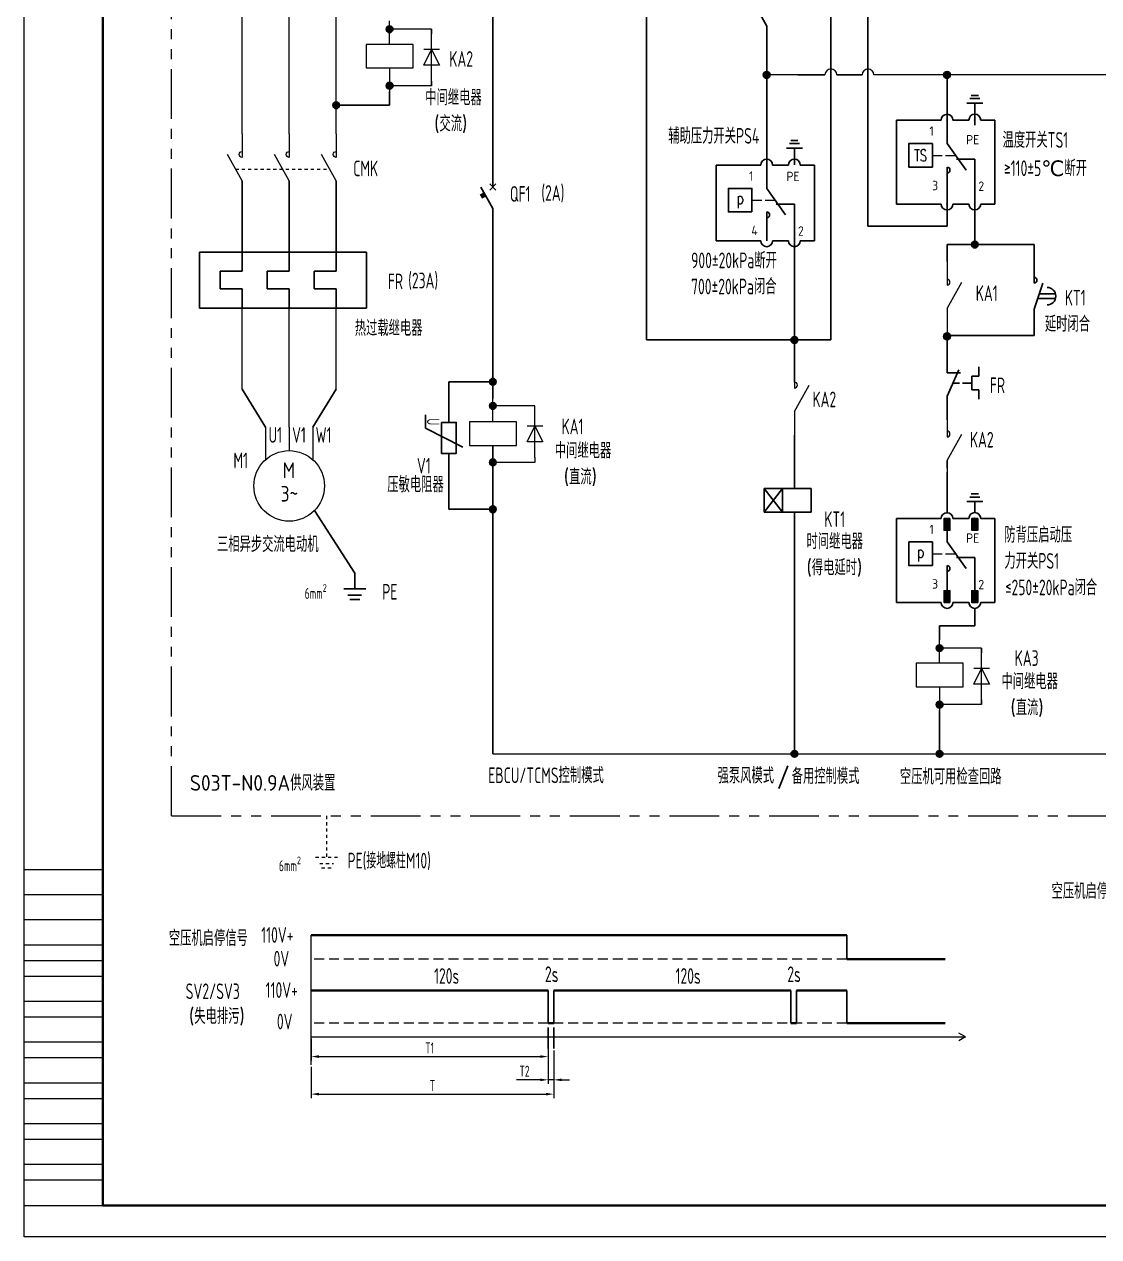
# Model space of a CAD drawing. Header units: millimetres. Extents: x 0 to 840, y 0 to 594.
# Drawn here: x 0 to 342.6, y 0 to 386.6 of the extents above; entities that cross this region are included whole.
import ezdxf
from ezdxf.enums import TextEntityAlignment as Align

# ---------------------------------------------------------------- set-up
doc = ezdxf.new("R2010")
doc.units = ezdxf.units.MM
for name, pattern in [('CENTER2', [12, 7, -1, 1, -1, 1, -1]), ('HIDDEN', [9.525, 6.35, -3.175]), ('PHANTOM2', [31.75, 15.875, -3.175, 3.175, -3.175, 3.175, -3.175]), ('虚线', [2, 1, -1])]:
    doc.linetypes.add(name, pattern=pattern)
for name, color, linetype, lineweight in [('AM_3', 3, '虚线', 13), ('BLK_0.5mm^2', 7, 'Continuous', 18), ('MISC', 2, 'Continuous', 18), ('SYMS', 7, 'Continuous', 18), ('TAGFIXED', 7, 'Continuous', 18), ('TERMS', 4, 'Continuous', 18), ('双点划线', 6, 'CENTER2', 18), ('尺寸线层', 3, 'Continuous', 13), ('标注', 3, 'Continuous', 18), ('粗实线', 7, 'Continuous', 35), ('粗实线层', 7, 'Continuous', 25), ('虚线', 2, 'HIDDEN', 18), ('虚线层', 6, '虚线', 13)]:
    doc.layers.add(name, color=color, linetype=linetype, lineweight=lineweight)
doc.styles.add('PIN', font='simplex.shx', dxfattribs={"width": 0.75, "bigfont": 'gbcbig.shx'})
doc.styles.add('WD_IEC', font='isocp2.shx', dxfattribs={"width": 0.9, "bigfont": 'gbcbig.shx'})
doc.styles.add('标准', font='isoct2.shx')
doc.styles.add('海泰标注样式', font='isocp.shx', dxfattribs={"width": 0.7, "bigfont": 'gbcbig.shx'})
doc.styles.add('海泰汉字样式', font='仿宋_GB2312.ttf', dxfattribs={"width": 0.7})
doc.dimstyles.new('海泰标注样式-图2', dxfattribs={"dimtxt": 3.5, "dimasz": 2.5, "dimexe": 1.25, "dimexo": 0.625, "dimgap": 1, "dimtad": 1, "dimdec": 3, "dimlfac": 8, "dimdsep": 46, "dimtxsty": '海泰标注样式', "dimcen": 2.5, "dimclrd": 256, "dimclre": 256, "dimclrt": 2, "dimadec": 3, "dimazin": 2, "dimtm": 1e-09, "dimtfac": 0.7, "dimtdec": 3, "dimtmove": 0, "dimatfit": 1, "dimfxl": 1.25, "dimlwd": -1, "dimlwe": -1, "dimarcsym": 0})

# ---------------------------------------------------------------- blocks, each defined once
blk = doc.blocks.new('NJHT-A1')
at = {"color": 7, "linetype": 'Continuous', "lineweight": 18}
for p, q in [((0, 0), (0, 594)), ((25, 117), (0, 117)), ((25, 109), (0, 109)), ((25, 101), (0, 101)), ((25, 93), (0, 93)), ((25, 88), (0, 88)), ((25, 83), (0, 83)), ((25, 75), (0, 75)), ((25, 70), (0, 70)), ((25, 62), (0, 62)), ((25, 57), (0, 57)), ((25, 49), (0, 49)), ((25, 44), (0, 44)), ((25, 36), (0, 36)), ((25, 31), (0, 31)), ((25, 23), (0, 23)), ((25, 18), (0, 18)), ((0, 10), (25, 10)), ((840, 0), (0, 0))]:
    blk.add_line(p, q, dxfattribs=at)
at = {"color": 7, "linetype": 'Continuous', "lineweight": 35}
for p, q in [((25, 584), (25, 10)), ((25, 10), (830, 10))]:
    blk.add_line(p, q, dxfattribs=at)
at = {"color": 2, "linetype": 'Continuous', "lineweight": 18, "style": '海泰汉字样式', "width": 0.6}
blk.add_attdef('5', text='', height=5, rotation=180, dxfattribs=at).set_placement((50, 578.5), align=Align.MIDDLE_CENTER)
at = {"color": 2, "linetype": 'Continuous', "lineweight": 18, "style": '海泰汉字样式'}
for tag, height, width, p in [('1', 5, 0.7, (805, 59.25)), ('2', 5, 0.7, (805, 51.75)), ('7', 5, 0.7, (755, 50.5)), ('3', 5, 0.6, (805, 38)), ('12', 3.5, 0.7, (668, 34.5)), ('13', 3.5, 0.6, (682, 34.5)), ('20', 3.5, 0.7, (708, 34.5)), ('21', 3.5, 0.6, (722, 34.5)), ('14', 3.5, 0.7, (668, 27.5)), ('15', 3.5, 0.6, (682, 27.5)), ('22', 3.5, 0.7, (708, 27.5)), ('23', 3.5, 0.6, (722, 27.5)), ('8', 3.5, 0.7, (762, 22.5)), ('9', 3.5, 0.7, (774, 22.5)), ('4', 5, 0.6, (805, 22.5)), ('16', 3.5, 0.7, (668, 20.5)), ('17', 3.5, 0.6, (682, 20.5)), ('24', 3.5, 0.7, (708, 20.5)), ('25', 3.5, 0.6, (722, 20.5)), ('18', 3.5, 0.7, (668, 13.5)), ('19', 3.5, 0.6, (682, 13.5)), ('26', 3.5, 0.7, (708, 13.5)), ('27', 3.5, 0.6, (722, 13.5)), ('11', 3.5, 0.7, (742.5, 13.5)), ('10', 3.5, 0.7, (767.5, 13.5)), ('6', 3.5, 0.7, (811.57, 13.5))]:
    blk.add_attdef(tag, text='', height=height, dxfattribs=dict(at, width=width)).set_placement(p, align=Align.MIDDLE_CENTER)
blk = doc.blocks.new('*D73')
at = {"layer": 'Defpoints', "color": 0, "transparency": 16777216}
for p in [(91.43, 54.79), (168.79, 50.03), (168.79, 45.47)]:
    blk.add_point(p, dxfattribs=at)
at = {"layer": '标注', "transparency": 16777216}
for p, q in [((91.43, 54.17), (91.43, 44.22)), ((168.79, 49.4), (168.79, 44.22)), ((93.93, 45.47), (166.29, 45.47))]:
    blk.add_line(p, q, dxfattribs=at)
for points in [[(93.93, 45.89), (93.93, 45.05), (91.43, 45.47)], [(166.29, 45.89), (166.29, 45.05), (168.79, 45.47)]]:
    blk.add_solid(points, dxfattribs=at)
at = {"layer": '标注', "color": 2, "transparency": 16777216, "insert": (130.11, 48.22), "char_height": 3.5, "attachment_point": 5, "style": '海泰标注样式'}
blk.add_mtext('T', dxfattribs=at)
blk = doc.blocks.new('*D74')
at = {"layer": 'Defpoints', "color": 0, "transparency": 16777216}
for p in [(91.43, 63.69), (167.03, 63.69), (167.03, 57.44)]:
    blk.add_point(p, dxfattribs=at)
at = {"layer": '标注', "transparency": 16777216}
for p, q in [((91.43, 63.06), (91.43, 56.19)), ((167.03, 63.06), (167.03, 56.19)), ((93.93, 57.44), (164.53, 57.44))]:
    blk.add_line(p, q, dxfattribs=at)
for points in [[(93.93, 57.86), (93.93, 57.02), (91.43, 57.44)], [(164.53, 57.86), (164.53, 57.02), (167.03, 57.44)]]:
    blk.add_solid(points, dxfattribs=at)
at = {"layer": '标注', "color": 2, "transparency": 16777216, "insert": (129.23, 60.19), "char_height": 3.5, "attachment_point": 5, "style": '海泰标注样式'}
blk.add_mtext('T1', dxfattribs=at)
blk = doc.blocks.new('*D75')
at = {"layer": 'Defpoints', "color": 0, "transparency": 16777216}
for p in [(167.03, 60.05), (168.79, 60.05), (167.03, 50.03)]:
    blk.add_point(p, dxfattribs=at)
at = {"layer": '标注', "transparency": 16777216}
for p, q in [((167.03, 59.43), (167.03, 48.78)), ((168.79, 59.43), (168.79, 48.78)), ((164.53, 50.03), (156.94, 50.03)), ((168.79, 50.03), (167.03, 50.03)), ((171.29, 50.03), (173.79, 50.03))]:
    blk.add_line(p, q, dxfattribs=at)
for points in [[(164.53, 50.44), (164.53, 49.61), (167.03, 50.03)], [(171.29, 50.44), (171.29, 49.61), (168.79, 50.03)]]:
    blk.add_solid(points, dxfattribs=at)
at = {"layer": '标注', "color": 2, "transparency": 16777216, "insert": (159.48, 52.78), "char_height": 3.5, "attachment_point": 5, "style": '海泰标注样式'}
blk.add_mtext('T2', dxfattribs=at)
blk = doc.blocks.new('VCR1_1')
for p, q in [((0, 2.5), (0, 7.5)), ((0, -2.5), (0, -7.5))]:
    blk.add_line(p, q)
blk.add_lwpolyline([(-5, 2.5), (-5, -2.5), (5, -2.5), (5, 2.5)], close=True)
at = {"style": 'WD_IEC'}
for tag, height, p in [('INST', 2.5, (-5.25, 11.5)), ('LOC', 2.5, (-5.25, 8)), ('TAG1', 2.5, (-5.25, 4.5)), ('MFG', 1.5, (-6, 1)), ('CAT', 1.5, (-6, -1.5)), ('DESC1', 2.5, (-5.25, -6.85)), ('DESC2', 2.5, (-5.25, -10.35)), ('DESC3', 2.5, (-5.25, -13.85))]:
    blk.add_attdef(tag, text='', height=height, dxfattribs=at).set_placement(p, align=Align.RIGHT)
for tag, p, height in [('X2TERM01', (0, 7.5), 0.32), ('X4LINK', (-5, 0), 0.32), ('X1LINK', (5, 0), 0.32), ('ASSYCODE', (1, -4), 1), ('FAMILY', (1, -5.5), 1), ('X8TERM02', (0, -7.5), 0.32), ('CATDESC', (1, -7), 1)]:
    blk.add_attdef(tag, p, '', height=height, dxfattribs=at)
blk.add_attdef('TERM01', text='', height=2, rotation=90, dxfattribs=at).set_placement((-1, 7.5), align=Align.RIGHT)
blk.add_attdef('TERM02', (-1, -7.5), '', height=2, rotation=90, dxfattribs=at)
at = {"lineweight": 9, "style": 'WD_IEC'}
for tag, p in [('NO', (-5.5, -16.5)), ('NC', (-5.5, -20))]:
    blk.add_attdef(tag, text='', height=2.5, dxfattribs=at).set_placement(p, align=Align.TOP_RIGHT)
for tag, p in [('XREFNO', (-4, -16.5)), ('XREFNC', (-4, -20))]:
    blk.add_attdef(tag, text='', height=2.5, dxfattribs=at).set_placement(p, align=Align.TOP_LEFT)
blk = doc.blocks.new('VMO1_3P_1')
for p, q in [((-5, 0), (-5, -6.91)), ((0, 0), (0, -5)), ((5, 0), (5, -6.91))]:
    blk.add_line(p, q)
blk.add_circle((0, -12.5), 7.5)
at = {"style": 'WD_IEC', "width": 0.9}
for tag, p, height in [('X2TERM01', (-5, 0), 0.32), ('X2TERM02', (0, 0), 0.32), ('X2TERM03', (5, 0), 0.32), ('MFG', (10.25, -11), 1.5), ('X4LINK', (-7.5, -12.5), 0.32), ('X1LINK', (7.5, -12.5), 0.32), ('CAT', (10.25, -13.5), 1.5), ('ASSYCODE', (8.5, -16.5), 1), ('FAMILY', (8.5, -18), 1), ('CATDESC', (8.5, -19.5), 1), ('INST', (12.5, -23.75), 2.5), ('DESC2', (12.5, -27.5), 2.5), ('DESC3', (12.5, -31.25), 2.5)]:
    blk.add_attdef(tag, p, '', height=height, dxfattribs=at)
for tag, p in [('TERM01A', (-4.38, 0)), ('TERM02A', (0.62, 0)), ('TERM03A', (5.62, 0)), ('TERM01B', (-4.38, -2.5)), ('TERM02B', (0.62, -2.5)), ('TERM03B', (5.62, -2.5))]:
    blk.add_attdef(tag, text='', height=2, dxfattribs=at).set_placement(p, align=Align.TOP_LEFT)
for tag, p in [('TAG1F', (-8.75, -8.75)), ('LOC', (-8.75, -13.75))]:
    blk.add_attdef(tag, text='', height=2.5, dxfattribs=at).set_placement(p, align=Align.RIGHT)
for tag, p in [('TEXT', (-0.06, -10.83)), ('PHASE', (0.05, -15.83)), ('DESC1', (0, -23.75)), ('RATING1', (0, -27.5)), ('RATING2', (0, -31.25)), ('RATING3', (0, -35))]:
    blk.add_attdef(tag, text='', height=2.5, dxfattribs=at).set_placement(p, align=Align.CENTER)
at = {"lineweight": 15, "style": 'WD_IEC', "width": 0.9}
blk.add_attdef('XREF', (12.5, -34.5), '', height=2, dxfattribs=at)
blk = doc.blocks.new('VDI1_2')
for p, q in [((0, 7.5), (0, -7.5)), ((0, -2.5), (-2.5, 2.5)), ((-2.5, 2.5), (2.5, 2.5)), ((2.5, 2.5), (0, -2.5)), ((-2.5, -2.5), (2.5, -2.5))]:
    blk.add_line(p, q)
at = {"style": 'WD_IEC'}
for tag, height, p in [('INST', 2.5, (-5.5, 10.25)), ('LOC', 2.5, (-5.5, 6.75)), ('TAG1', 2.5, (-5.5, 3.25)), ('MFG', 1.5, (-5.5, -0.25)), ('DESC1', 2.5, (-5.5, -6.35)), ('CAT', 1.5, (-5.5, -2.75)), ('DESC2', 2.5, (-5.5, -9.85)), ('DESC3', 2.5, (-5.5, -13.35))]:
    blk.add_attdef(tag, text='', height=height, dxfattribs=at).set_placement(p, align=Align.RIGHT)
for tag, p, height in [('X2TERM01', (0, 7.5), 0.32), ('ASSYCODE', (1, -4), 1), ('X8TERM02', (0, -7.5), 0.32), ('FAMILY', (1, -5.5), 1), ('CATDESC', (1, -7), 1)]:
    blk.add_attdef(tag, p, '', height=height, dxfattribs=at)
blk.add_attdef('TERM01', text='', height=2, rotation=90, dxfattribs=at).set_placement((-1, 7.5), align=Align.RIGHT)
blk.add_attdef('TERM02', (-1, -7.5), '', height=2, rotation=90, dxfattribs=at)
blk = doc.blocks.new('bfcgb')
blk.add_hatch(color=256).paths.add_polyline_path([(1495.06, 338, 1), (1492.9, 338, 1)])
blk.add_circle((1493.98, 338), 1.08)
blk = doc.blocks.new('VMS21P_1')
for p, q in [((0, 7.5), (0, 2.5)), ((0, -2.5), (3.125, 3.125)), ((0, -2.5), (0, -7.5))]:
    blk.add_line(p, q)
blk.add_arc((0, 3.125), 0.625, 270, 90)
at = {"style": 'WD_IEC'}
for tag, p in [('INST', (-5.25, 7.75)), ('LOC', (-5.25, 4.25)), ('TAG2', (-5.25, 0.75)), ('XREF', (-5.25, -3.75)), ('DESC1', (-5.25, -7.6)), ('DESC2', (-5.25, -11.1)), ('DESC3', (-5.25, -14.6))]:
    blk.add_attdef(tag, text='', height=2.5, dxfattribs=at).set_placement(p, align=Align.RIGHT)
for tag, p, height in [('X2TERM01', (0, 7.5), 0.32), ('X4LINK', (-2, 0), 0.32), ('X1LINK', (-0.5, 0), 0.32), ('CONTACT', (4, -3.5), 1), ('FAMILY', (4, -5), 1), ('X8TERM02', (0, -7.5), 0.32)]:
    blk.add_attdef(tag, p, '', height=height, dxfattribs=at)
blk.add_attdef('TERM01', text='', height=2, rotation=90, dxfattribs=at).set_placement((-1, 7.5), align=Align.RIGHT)
blk.add_attdef('TERM02', (-1, -7.5), '', height=2, rotation=90, dxfattribs=at)
blk = doc.blocks.new('ydtrg')
for p, q in [((387.66, 357.11), (387.66, 349.61)), ((387.66, 342.11), (391.41, 350.55)), ((387.66, 349.61), (391.97, 349.61)), ((387.66, 342.11), (387.66, 334.61))]:
    blk.add_line(p, q)
blk = doc.blocks.new('gwae')
blk.add_hatch(color=256).paths.add_polyline_path([(413.18, 275.01), (413.18, 278.76), (411.3, 278.76), (411.3, 275.01)], flags=0)
for p, q in [((412.24, 286.26), (412.24, 280.64)), ((412.24, 275.01), (412.24, 271.26))]:
    blk.add_line(p, q)
blk.add_lwpolyline([(413.18, 278.76), (411.3, 278.76), (411.3, 275.01), (413.18, 275.01)], close=True)
blk.add_arc((412.24, 278.76), 1.88, 0, 180)
blk.add_point((412.24, 278.76))
blk = doc.blocks.new('gwae11')
for points in [[(1146.13, 306.26), (1146.13, 310.01), (1144.26, 310.01), (1144.26, 306.26)], [(1137.29, 286.98), (1137.29, 283.23), (1135.42, 283.23), (1135.42, 286.98)]]:
    blk.add_hatch(color=256).paths.add_polyline_path(points, flags=0)
at = {"color": 2}
for p, q in [((1146.34, 317.83), (1144.06, 317.83)), ((1147.72, 315.39), (1142.67, 315.39)), ((1146.78, 316.85), (1143.61, 316.85))]:
    blk.add_line(p, q, dxfattribs=at)
for p, q in [((1145.2, 315.39), (1145.2, 311.88)), ((1134.48, 309.98), (1120.21, 309.98)), ((1120.21, 309.98), (1120.21, 283.23)), ((1138.23, 310.01), (1143.32, 310.01)), ((1147.07, 310.01), (1151.55, 310.01)), ((1151.55, 283.23), (1151.55, 310.01)), ((1136.35, 302.51), (1136.35, 308.13)), ((1136.35, 302.51), (1142.41, 294.07)), ((1136.35, 287.51), (1136.35, 295.01)), ((1139.32, 297.52), (1145.2, 297.52)), ((1145.2, 297.52), (1145.2, 287.81)), ((1136.35, 286.98), (1136.35, 290.73)), ((1120.21, 283.23), (1134.48, 283.23)), ((1138.23, 283.23), (1143.32, 283.23)), ((1147.07, 283.23), (1151.55, 283.23))]:
    blk.add_line(p, q)
for points in [[(1146.13, 310.01), (1144.26, 310.01), (1144.26, 306.26), (1146.13, 306.26)], [(1131.67, 295.01), (1131.67, 302.51), (1124.17, 302.51), (1124.17, 295.01)], [(1137.29, 283.23), (1135.42, 283.23), (1135.42, 286.98), (1137.29, 286.98)]]:
    blk.add_lwpolyline(points, close=True)
for centre, radius, start, end in [((1145.2, 310.01), 1.88, 0, 180), ((1136.35, 294.07), 0.938, 270, 90), ((1136.35, 283.23), 1.88, 180, 0)]:
    blk.add_arc(centre, radius, start, end)
for p in [(1145.2, 310.01), (1136.35, 283.23)]:
    blk.add_point(p)
at = {"layer": 'MISC'}
for p, q in [((1131.67, 298.76), (1134.83, 298.76)), ((1135.89, 298.76), (1139.04, 298.76))]:
    blk.add_line(p, q, dxfattribs=at)
blk.add_blockref('gwae', (724.11, 31.22))
at = {"xscale": -1, "rotation": 180}
blk.add_blockref('gwae', (732.95, 561.99), dxfattribs=at)
at = {"insert": (1127.92, 298.76), "char_height": 3.75, "width": 3.817, "attachment_point": 5, "style": 'PIN'}
blk.add_mtext('\\T1;p', dxfattribs=at)
at = {"layer": 'AM_3', "style": 'WD_IEC'}
for tag, p in [('1', (1132.1, 304.99)), ('PE', (1146.6, 302.25)), ('4', (1133.49, 287.63)), ('2', (1148.18, 287.43))]:
    blk.add_attdef(tag, text='', height=3, dxfattribs=at).set_placement(p, align=Align.RIGHT)
blk = doc.blocks.new('fdaw')
for p, q in [((-34.88, 182.32), (-34.88, 180.82)), ((-34.88, 164.32), (-34.88, 165.82))]:
    blk.add_line(p, q)
at = {"layer": 'BLK_0.5mm^2'}
for p, q in [((-34.88, 182.32), (-48.27, 182.32)), ((-34.88, 164.32), (-48.27, 164.32))]:
    blk.add_line(p, q, dxfattribs=at)
for p in [(-1542.25, -155.68), (-1542.25, -173.68)]:
    blk.add_blockref('bfcgb', p)
at = {"layer": 'SYMS', "xscale": 1.5, "yscale": 1.5, "zscale": 1.5}
blk.add_blockref('VCR1_1', (-48.27, 173.75), dxfattribs=at)
at = {"layer": 'SYMS', "rotation": 180}
blk.add_blockref('VDI1_2', (-34.88, 173.32), dxfattribs=at)
blk = doc.blocks.new('fad')
at = {"color": 2}
for p, q in [((248.19, -363.19), (245.91, -363.19)), ((249.58, -365.63), (244.53, -365.63)), ((248.64, -364.17), (245.46, -364.17))]:
    blk.add_line(p, q, dxfattribs=at)
for p, q in [((247.05, -365.63), (247.05, -371.01)), ((222.07, -371.04), (222.07, -395.2)), ((222.07, -371.04), (236.33, -371.04)), ((240.08, -371.04), (245.18, -371.04)), ((248.93, -371.04), (253.4, -371.04)), ((253.4, -395.2), (253.4, -371.04)), ((238.21, -378.51), (238.21, -372.89)), ((238.21, -378.51), (244.26, -386.95)), ((238.21, -393.51), (238.21, -386.01)), ((241.18, -383.5), (247.05, -383.5)), ((247.05, -383.5), (247.05, -393.21)), ((238.21, -395.2), (238.21, -390.29)), ((222.07, -395.2), (236.33, -395.2)), ((240.08, -395.2), (245.18, -395.2)), ((248.93, -395.2), (253.4, -395.2))]:
    blk.add_line(p, q)
blk.add_lwpolyline([(233.52, -386.01), (233.52, -378.51), (226.02, -378.51), (226.02, -386.01)], close=True)
for centre, radius, start, end in [((238.21, -371.04), 1.88, 0, 180), ((247.05, -371.04), 1.88, 0, 180), ((238.21, -386.95), 0.938, 270, 90), ((238.21, -395.2), 1.88, 180, 0), ((247.05, -395.2), 1.88, 180, 0)]:
    blk.add_arc(centre, radius, start, end)
at = {"layer": 'MISC'}
for p, q in [((233.52, -382.26), (236.68, -382.26)), ((237.74, -382.26), (240.9, -382.26))]:
    blk.add_line(p, q, dxfattribs=at)
at = {"insert": (229.77, -382.26), "char_height": 3.75, "width": 3.817, "attachment_point": 5, "style": 'PIN'}
blk.add_mtext('\\T1;p', dxfattribs=at)
at = {"layer": 'AM_3', "style": 'WD_IEC'}
for tag, p in [('1', (233.95, -376.03)), ('PE', (248.68, -376.17)), ('4', (235.35, -393.39)), ('2', (250.04, -393.59))]:
    blk.add_attdef(tag, text='', height=3, dxfattribs=at).set_placement(p, align=Align.RIGHT)
blk = doc.blocks.new('fshzdf')
for p, q in [((295.71, -397.52), (295.71, -403.14)), ((304.56, -399.61), (304.56, -406.57)), ((293.84, -405.02), (279.57, -405.02)), ((279.57, -405.02), (279.57, -431.77)), ((295.71, -412.49), (295.71, -403.14)), ((297.59, -404.99), (302.68, -404.99)), ((306.43, -404.99), (310.9, -404.99)), ((310.9, -431.77), (310.9, -404.99)), ((295.71, -412.49), (301.77, -420.93)), ((298.68, -417.47), (304.56, -417.47)), ((304.56, -417.47), (304.56, -427.18)), ((295.71, -427.49), (295.71, -419.99)), ((295.71, -428.02), (295.71, -424.27)), ((304.56, -428.02), (304.56, -424.27)), ((279.57, -431.77), (293.84, -431.77)), ((297.59, -431.77), (302.68, -431.77)), ((306.43, -431.77), (310.9, -431.77))]:
    blk.add_line(p, q)
at = {"color": 2}
for p, q in [((306.14, -398.15), (302.97, -398.15)), ((305.7, -397.17), (303.42, -397.17)), ((307.08, -399.61), (302.03, -399.61))]:
    blk.add_line(p, q, dxfattribs=at)
blk.add_lwpolyline([(291.02, -419.99), (291.02, -412.49), (283.52, -412.49), (283.52, -419.99)], close=True)
for centre, radius, start, end in [((295.71, -405.02), 1.88, 0, 180), ((304.56, -404.99), 1.88, 0, 180), ((295.71, -420.93), 0.938, 270, 90), ((295.71, -431.77), 1.88, 180, 0), ((304.56, -431.77), 1.88, 180, 0)]:
    blk.add_arc(centre, radius, start, end)
for p in [(295.71, -405.02), (304.56, -404.99), (295.71, -431.77), (304.56, -431.77)]:
    blk.add_point(p)
at = {"layer": 'MISC'}
for p, q in [((291.02, -416.24), (294.18, -416.24)), ((295.25, -416.24), (298.4, -416.24))]:
    blk.add_line(p, q, dxfattribs=at)
at = {"insert": (287.27, -416.24), "char_height": 3.75, "width": 3.817, "attachment_point": 5, "style": 'PIN'}
blk.add_mtext('{\\W0.7;\\C3;TS}', dxfattribs=at)
at = {"layer": 'AM_3', "style": 'WD_IEC'}
for tag, p in [('1', (291.46, -410.01)), ('PE', (305.96, -412.75)), ('4', (292.85, -427.37)), ('2', (307.54, -427.57))]:
    blk.add_attdef(tag, text='', height=3, dxfattribs=at).set_placement(p, align=Align.RIGHT)
blk = doc.blocks.new('esrt')
at = {"layer": '粗实线层'}
for p, q in [((1068.12, -441.94), (1068.12, -446.21)), ((1068.12, -446.21), (1079.99, -452.31))]:
    blk.add_line(p, q, dxfattribs=at)
blk.add_lwpolyline([(1073.2, -444.37), (1077.92, -444.37), (1077.92, -454.28), (1073.2, -454.28)], close=True, dxfattribs=at)
at = {"layer": '尺寸线层', "insert": (1072.56, -443.1), "char_height": 4, "width": 17.8761, "attachment_point": 1, "rotation": 270, "style": '标准'}
blk.add_mtext('{\\Fisocp2,gbcbig|c134;\\W0.7;U}', dxfattribs=at)

msp = doc.modelspace()

# ---------------------------------------------------------------- hatches: boundary and pattern name
msp.add_hatch(color=256).paths.add_polyline_path([(146.52683, 333.00538), (145.19906, 332.26939), (145.93506, 330.94162), (147.26283, 331.67761)], flags=0)

# ---------------------------------------------------------------- linework, layer by layer
for p, q in [((257.18245, 285.9065), (257.18245, 524.49576)), ((268.98799, 322.16098), (268.98799, 420.78402)), ((149.39529, 416.81479), (149.39529, 334.7202)), ((198.42475, 416.55256), (198.42475, 285.9065)), ((236.68653, 385.99263), (232.89125, 392.82413)), ((129.85729, 384.97016), (129.85729, 383.47016)), ((236.68653, 385.99263), (236.68653, 356.70216)), ((129.85729, 366.97016), (129.85729, 368.47016)), ((294.1915, 363.49149), (294.1915, 370.40801)), ((236.68653, 356.70216), (236.68633, 339.84089)), ((69.4516, 336.63064), (69.4516, 313.8726)), ((84.4516, 336.63064), (84.4516, 313.8726)), ((99.4516, 336.63064), (99.4516, 313.8726)), ((149.39529, 327.84515), (145.60001, 334.67664)), ((150.37147, 333.7202), (148.4191, 335.7202)), ((148.4191, 333.7202), (150.37147, 335.7202)), ((294.19131, 332.9887), (294.19131, 322.16098)), ((303.03555, 321.7387), (303.03555, 332.9887)), ((149.39529, 327.84515), (149.39529, 267.29622)), ((294.19131, 322.16098), (268.98799, 322.16098)), ((303.03555, 321.7387), (303.03555, 315.98027)), ((245.53057, 285.3042), (245.53057, 320.33849)), ((55.84235, 313.8726), (109.11943, 313.8726)), ((55.84235, 313.8726), (55.84235, 296.06405)), ((69.4516, 307.86191), (69.4516, 313.8726)), ((84.4516, 307.86191), (84.4516, 313.8726)), ((99.4516, 307.86191), (99.4516, 313.8726)), ((109.11943, 296.06405), (109.11943, 313.8726)), ((294.1915, 310.8974), (294.19813, 316.31805)), ((294.19813, 316.31805), (303.02892, 316.31807)), ((303.02892, 316.31807), (321.90974, 316.31807)), ((321.90974, 310.84186), (321.90974, 316.31807)), ((69.4516, 307.86191), (62.4724, 307.86191)), ((62.4724, 307.86191), (62.4724, 302.17461)), ((84.4516, 307.86191), (77.4724, 307.86191)), ((77.4724, 307.86191), (77.4724, 302.17461)), ((99.4516, 307.86191), (92.4724, 307.86191)), ((92.4724, 307.86191), (92.4724, 302.17461)), ((62.4724, 302.17461), (69.4516, 302.17461)), ((69.4516, 302.17461), (69.4516, 296.06405)), ((77.4724, 302.17461), (84.4516, 302.17461)), ((84.4516, 302.17461), (84.4516, 296.06405)), ((92.4724, 302.17461), (99.4516, 302.17461)), ((99.4516, 302.17461), (99.4516, 296.06405)), ((55.84235, 296.06405), (109.11943, 296.06405)), ((312.23162, 287.33868), (294.1915, 287.33868)), ((294.1915, 287.05628), (294.1915, 278.16031)), ((321.90974, 287.33868), (312.23162, 287.33868)), ((321.90974, 288.64825), (321.90974, 287.33868)), ((245.53057, 285.9065), (257.18245, 285.9065)), ((245.53057, 272.46678), (245.53057, 285.3042)), ((304.32581, 274.35712), (304.32581, 277.3305)), ((296.0665, 272.16774), (298.19339, 272.16774)), ((299.15279, 272.16774), (302.13596, 272.16774)), ((302.13596, 272.16774), (302.13596, 274.35712)), ((302.13596, 274.35712), (304.32581, 274.35712)), ((302.13596, 272.16774), (302.13596, 269.97836)), ((69.4516, 270.27658), (76.9516, 258.12527)), ((99.4516, 270.27658), (91.9516, 258.12527)), ((302.13596, 269.97836), (304.32581, 269.97836)), ((304.32581, 269.97836), (304.32581, 267.00498)), ((149.39529, 252.29622), (149.39529, 153.96874)), ((294.1915, 245.06414), (294.1915, 247.48242)), ((294.1915, 241.85146), (294.1915, 230.84574)), ((235.85747, 238.50634), (250.85747, 238.50634)), ((235.85747, 231.00634), (235.85747, 238.50634)), ((241.74001, 238.50634), (235.85747, 231.00634)), ((235.85747, 238.50634), (241.74001, 231.00634)), ((241.74001, 238.50634), (241.74001, 231.00634)), ((250.85747, 238.50634), (250.85747, 231.00634)), ((105.35146, 211.56934), (92.48119, 231.49566)), ((250.85747, 231.00634), (235.85747, 231.00634)), ((245.53057, 231.00634), (245.53057, 153.96874)), ((105.35146, 211.56934), (105.35146, 206.53379)), ((303.03555, 194.71794), (303.03612, 200.34294)), ((303.03555, 194.71794), (291.81548, 194.71794)), ((291.81548, 194.71794), (291.81548, 190.32635)), ((291.81548, 167.82635), (291.81548, 153.16393)), ((262.26252, 96.17327), (262.26252, 88.48529)), ((167.02666, 68.0551), (167.02666, 78.53136)), ((168.793, 68.0551), (168.793, 78.53136)), ((244.393, 68.0551), (244.393, 78.53136)), ((246.15934, 68.0551), (246.15934, 78.53136)), ((262.26252, 78.53136), (262.26252, 68.0551)), ((167.02666, 60.05201), (167.02666, 66.73015)), ((168.793, 60.05201), (168.793, 66.73015))]:
    msp.add_line(p, q)
at = {"color": 1}
for p, q in [((101.84629, 206.53379), (108.85663, 206.53379)), ((103.1466, 204.50049), (107.55633, 204.50049)), ((103.76848, 203.14495), (106.93444, 203.14495))]:
    msp.add_line(p, q, dxfattribs=at)
msp.add_arc((321.90974, 304.98453), 0.9375, 270, 90)
at = {"layer": 'BLK_0.5mm^2'}
for p, q in [((69.4516, 351.63064), (69.4516, 416.81479)), ((84.4516, 351.63064), (84.4516, 416.81479)), ((99.4516, 351.63064), (99.4516, 416.48737)), ((129.85729, 384.97016), (116.47418, 384.97016)), ((255.27745, 370.40801), (236.68653, 370.40801)), ((246.64281, 370.40801), (255.27745, 370.40801)), ((267.08299, 370.40801), (259.08745, 370.40801)), ((259.08745, 370.40801), (267.08299, 370.40801)), ((380.3406, 370.40801), (270.89299, 370.40801)), ((129.85729, 366.97016), (116.47418, 366.97016)), ((69.4516, 270.27658), (69.4516, 302.17461)), ((84.4516, 288.93201), (84.4516, 302.17461)), ((99.4516, 270.27658), (99.4516, 302.17461)), ((84.4516, 258.12527), (84.4516, 288.93201)), ((162.7784, 264.88648), (149.39529, 264.88648)), ((162.7784, 263.38648), (162.7784, 264.88648)), ((162.7784, 248.38648), (162.7784, 246.88648)), ((162.7784, 246.88648), (149.39529, 246.88648)), ((149.39529, 153.96874), (581.92148, 153.96874)), ((91.42666, 54.79058), (91.42666, 96.17327)), ((91.42666, 63.68634), (300.05836, 63.68634)), ((300.05836, 63.68634), (297.9772, 64.92207)), ((300.05836, 63.68634), (297.9772, 62.45062))]:
    msp.add_line(p, q, dxfattribs=at)
for centre in [(257.18245, 370.40801), (268.98799, 370.40801)]:
    msp.add_arc(centre, 1.905, 0, 180, dxfattribs=at)
at = {"layer": 'Defpoints'}
msp.add_line((99.4516, 296.06405), (99.4516, 296.06405), dxfattribs=at)
at = {"layer": '双点划线', "linetype": 'PHANTOM2'}
for q in [(46.9516, 424.31479), (816.7777, 134.14876)]:
    msp.add_line((46.9516, 134.14876), q, dxfattribs=at)
at = {"layer": '标注'}
msp.add_line((168.793, 78.53136), (205.18732, 78.53136), dxfattribs=at)
at = {"layer": '粗实线'}
for p, q in [((91.42666, 96.17327), (262.26252, 96.17327)), ((262.26252, 88.48529), (293.58367, 88.48529)), ((91.42666, 78.53136), (167.02666, 78.53136)), ((168.793, 78.53136), (244.393, 78.53136)), ((246.15934, 78.53136), (262.26252, 78.53136)), ((167.02666, 68.0551), (168.793, 68.0551)), ((244.393, 68.0551), (246.15934, 68.0551)), ((262.26252, 68.0551), (293.58367, 68.0551))]:
    msp.add_line(p, q, dxfattribs=at)
at = {"layer": '粗实线层'}
for p, q in [((116.47418, 365.14654), (116.47418, 360.74727)), ((116.47418, 360.74727), (99.4516, 360.74727)), ((321.90974, 304.04703), (321.90974, 310.84186)), ((321.90974, 295.69285), (324.69446, 304.04703)), ((323.07004, 299.17376), (328.78312, 299.17376)), ((323.53416, 300.56612), (328.78312, 300.56612)), ((321.90974, 295.69285), (321.90974, 287.33868)), ((198.42475, 285.9065), (245.53057, 285.9065)), ((149.39529, 272.5791), (135.37062, 272.5791)), ((135.37062, 259.63037), (135.37062, 272.5791)), ((245.53057, 238.50634), (245.53057, 255.59178)), ((135.37062, 249.72581), (135.37062, 231.92904)), ((294.1915, 241.85146), (294.1915, 243.73242)), ((135.37062, 231.92904), (149.39529, 231.92904))]:
    msp.add_line(p, q, dxfattribs=at)
at = {"layer": '粗实线层', "color": 3}
msp.add_line((243.47223, 150.12112), (240.53351, 142.95249), dxfattribs=at)
at = {"layer": '粗实线层'}
msp.add_arc((326.08682, 299.86994), 2.78472, 270, 90, dxfattribs=at)
at = {"layer": '虚线', "ltscale": 0.5}
for p, q in [((262.26252, 88.48529), (91.42666, 88.48529)), ((262.26252, 68.0551), (91.42666, 68.0551))]:
    msp.add_line(p, q, dxfattribs=at)
at = {"layer": '虚线层'}
for p, q in [((96.39448, 134.14876), (96.39448, 120.98367)), ((92.88931, 120.98367), (99.89965, 120.98367)), ((94.18961, 118.95037), (98.59934, 118.95037)), ((94.8115, 117.59484), (97.97746, 117.59484))]:
    msp.add_line(p, q, dxfattribs=at)
msp.add_lwpolyline([(67.36827, 340.38064), (97.36827, 340.38064)], dxfattribs=at)

# ---------------------------------------------------------------- block references
for name, p in [('NJHT-A1', (0, 0)), ('bfcgb', (-1377.50994, 46.96908)), ('bfcgb', (-1257.29759, 32.40693)), ('bfcgb', (-1199.79261, 32.40693)), ('bfcgb', (-1377.50994, 28.96908)), ('bfcgb', (-1394.53251, 22.74619)), ('bfcgb', (-1190.94592, -21.68301)), ('bfcgb', (-1248.45354, -52.09458)), ('bfcgb', (-1199.79261, -50.9448)), ('ydtrg', (-93.4733, -74.16426)), ('bfcgb', (-1344.58883, -65.42198)), ('bfcgb', (-1344.58883, -73.1146)), ('bfcgb', (-1344.58883, -91.1146)), ('bfcgb', (-1344.58883, -106.07204)), ('fdaw', (340.08152, 5.3299)), ('bfcgb', (-1248.45354, -184.03234)), ('bfcgb', (-1202.16864, -184.03234))]:
    msp.add_blockref(name, p)
for name, p, values in [('fshzdf', (-1.52076, 761.00699), {'1': '1', '4': '3', '2': '2', 'PE': 'PE'}), ('fad', (-1.52076, 712.72658), {'1': '1', '4': '4', '2': '2', 'PE': 'PE'}), ('gwae11', (-842.16182, -81.01026), {'1': '1', '4': '3', '2': '2', 'PE': 'PE'})]:
    msp.add_blockref(name, p).add_auto_attribs(values)
at = {"layer": 'SYMS', "yscale": 1.5, "zscale": 1.5}
for name, p, xscale in [('VCR1_1', (116.47418, 376.39654), 1.5), ('VMS21P_1', (69.4516, 340.38064), -1.5), ('VMS21P_1', (84.4516, 340.38064), -1.5), ('VMS21P_1', (99.4516, 340.38064), -1.5), ('VMS21P_1', (294.1915, 299.6474), 1.5), ('VMS21P_1', (245.53057, 266.84178), 1.5), ('VCR1_1', (149.39529, 256.04622), 1.5), ('VMS21P_1', (294.1915, 251.23242), 1.5)]:
    msp.add_blockref(name, p, dxfattribs=dict(at, xscale=xscale))
at = {"layer": 'SYMS', "rotation": 180}
for p in [(129.85729, 375.97016), (162.7784, 255.88648)]:
    msp.add_blockref('VDI1_2', p, dxfattribs=at)
at = {"layer": '尺寸线层'}
ref = msp.add_blockref('VMO1_3P_1', (84.4516, 258.12527), dxfattribs=dict(at, xscale=1.5, yscale=1.5, zscale=1.5))
ref.add_attrib('TERM03A', 'W1', dxfattribs={"layer": 'TERMS', "height": 5, "style": 'WD_IEC', "width": 0.7}).set_placement((92.8891, 258.12527), align=Align.TOP_LEFT)
ref.add_attrib('TERM02A', 'V1', dxfattribs={"layer": 'TERMS', "height": 5, "style": 'WD_IEC', "width": 0.7}).set_placement((85.3891, 258.12527), align=Align.TOP_LEFT)
ref.add_attrib('TERM01A', 'U1', dxfattribs={"layer": 'TERMS', "height": 5, "style": 'WD_IEC', "width": 0.7}).set_placement((77.8891, 258.12527), align=Align.TOP_LEFT)
ref.add_attrib('TAG1F', 'M1', dxfattribs={"layer": 'TAGFIXED', "color": 2, "height": 5, "style": 'WD_IEC', "width": 0.7}).set_placement((71.3266, 245.00027), align=Align.RIGHT)
ref.add_attrib('TEXT', 'M', dxfattribs={"layer": 'MISC', "height": 5, "style": 'WD_IEC', "width": 0.9}).set_placement((84.36288, 241.87714), align=Align.CENTER)
ref.add_attrib('PHASE', '3~', dxfattribs={"layer": 'MISC', "height": 5, "style": 'WD_IEC', "width": 0.9}).set_placement((84.51947, 234.37714), align=Align.CENTER)
at = {"layer": '粗实线层'}
msp.add_blockref('esrt', (-940.18605, 704.00509), dxfattribs=at)

# ---------------------------------------------------------------- texts
at = {"layer": 'BLK_0.5mm^2', "char_height": 5, "attachment_point": 1, "line_spacing_factor": 0.99982, "style": '标准'}
for s, insert, width in [('{\\Fisocp2,gbcbig|c134;\\C3;中间继电器^J (交流)}', (127.82906, 365.7138), 35.8096004), ('{\\Fisocp2,gbcbig|c134;\\C3;辅助压力开关\\W0.7;PS4}', (205.30725, 353.48613), 35.8096004), ('{\\Fisocp2,gbcbig|c134;\\C3;温度开关\\W0.7;TS1}', (311.87464, 352.17083), 26.0479764), ('{\\Fisocp2,gbcbig|c134;\\C3;延时闭合}', (325.3769, 293.52338), 47.5281628), ('{\\Fisocp2,gbcbig|c134;\\C3;热过载继电器}', (105.377, 292.20271), 35.8096004), ('{\\Fisocp2,gbcbig|c134;\\C3;中间继电器^J (直流)}', (169.14695, 253.13588), 35.8096004), ('{\\Fisocp2,gbcbig|c134;\\C3;压敏电阻器}', (115.74489, 242.32718), 35.8096004), ('{\\Fisocp2,gbcbig|c134;\\C3;时间继电器^J(得电延时)}', (249.39485, 224.21007), 21.162501), ('{\\Fisocp2,gbcbig|c134;\\C3;防背压启动压力开关\\W0.7;PS1}', (312.46153, 226.29891), 21.5900163), ('{\\Fisocp2,gbcbig|c134;\\C3;三相异步交流电动机}', (61.43524, 223.29133), 35.8096004), ('{\\Fisocp2,gbcbig|c134;\\C3;中间继电器\\P (直流)}', (311.54547, 179.55171), 35.8096004), ('{\\Fisocp2,gbcbig|c134;\\W0.7;\\C3;EBCU/TCMS\\W1;控制模式}', (147.91641, 149.61525), 40.3305649), ('{\\Fisocp2,gbcbig|c134;\\C3;强泵风模式}', (221.03164, 149.52305), 35.8096004), ('{\\Fisocp2,gbcbig|c134;\\C3;备用控制模式}', (244.68095, 149.35626), 35.8096004), ('{\\Fisocp2,gbcbig|c134;\\C3;空压机可用检查回路}', (279.16766, 149.20261), 35.8096004)]:
    msp.add_mtext(s, dxfattribs=dict(at, insert=insert, width=width))
at = {"layer": 'BLK_0.5mm^2', "insert": (52.79372, 147.19718), "char_height": 5, "width": 51.5415061, "attachment_point": 1, "style": '标准'}
msp.add_mtext('{\\Fisocp2,gbcbig|c134;\\C3;S03T-N0.9A供风装置}', dxfattribs=at)
at = {"layer": '尺寸线层', "char_height": 5, "attachment_point": 1}
for s, insert, width, style in [('{\\Fisocp2,gbcbig|c0;\\W0.7;KA\\Fisocp2,gbcbig|c134;2}', (135.50008, 378.00206), 13.8952014, '标准'), ('{\\Fisocp2,gbcbig|c0;\\W0.7;CMK}', (104.90243, 343.10085), 9.1537568, '标准'), ('{\\Fisocp2,gbcbig|c134;≥\\Fisocp,@extfont2|c134;110}%%P{\\Fisocp,@extfont2|c134;5\\Fisocp2,gbcbig|c134;\\W1;℃断开}', (312.33495, 343.16291), 30.6747771, '海泰标注样式'), ('{\\Fisocp2,gbcbig|c134;\\W0.7;\\C3;QF1}', (154.8335, 334.95652), 16.2178255, '标准'), ('{\\Fisocp2,gbcbig|c134;\\W0.7;(2A)}', (164.8655, 335.27235), 22.2917962, '标准'), ('{\\Fisocp,@extfont2|c134;9}00%%P20kPa{\\Fisocp2,gbcbig|c134;\\W1;断开}\\P{\\Fisocp,@extfont2|c134;70}0%%P20kPa{\\Fisocp2,gbcbig|c134;\\W1;闭合}', (212.59732, 313.78332), 41.3170802, '海泰标注样式'), ('{\\Fisocp2,gbcbig|c134;\\W0.7;FR}', (115.89879, 307.08155), 9.1537568, '标准'), ('{\\Fisocp2,gbcbig|c134;\\W0.7;(23A)}', (122.40867, 307.36362), 22.2917962, '标准'), ('{\\Fisocp2,gbcbig|c0;\\W0.7;KA\\Fisocp2,gbcbig|c134;1}', (303.34449, 303.32348), 14.8690152, '标准'), ('{\\Fisocp2,gbcbig|c134;\\W0.7;KT1}', (331.72598, 301.85862), 17.0967681, '标准'), ('{\\Fisocp2,gbcbig|c134;\\W0.7;FR}', (307.81705, 273.94077), 17.0967681, '标准'), ('{\\Fisocp2,gbcbig|c0;\\W0.7;KA\\Fisocp2,gbcbig|c134;2}', (251.28075, 269.45856), 14.8690152, '标准'), ('{\\Fisocp2,gbcbig|c0;\\W0.7;KA\\Fisocp2,gbcbig|c134;1}', (171.29694, 260.82892), 17.8760589, '标准'), ('{\\Fisocp2,gbcbig|c0;\\W0.7;KA\\Fisocp2,gbcbig|c134;2}', (301.46917, 256.62507), 14.8690152, '标准'), ('{\\Fisocp2,gbcbig|c134;\\W0.7;V1}', (125.1853, 248.30432), 17.8760589, '标准'), ('{\\Fisocp2,gbcbig|c0;\\W0.7;K\\Fisocp2,gbcbig|c134;T1}', (255.06028, 231.25966), 17.8760589, '标准'), ('{\\Fgbenor,gbcbig|c134;≤}250%%P20kPa{\\Fisocp2,gbcbig|c134;\\W1;闭合}', (312.71733, 209.51066), 41.3170802, '海泰标注样式'), ('{\\Fisocp2,gbcbig|c0;\\W0.7;KA\\Fisocp2,gbcbig|c134;3}', (315.74128, 186.99187), 15.3422619, '标准')]:
    msp.add_mtext(s, dxfattribs=dict(at, insert=insert, width=width, style=style))
at = {"layer": '尺寸线层', "char_height": 5, "attachment_point": 1, "line_spacing_factor": 0.99982, "style": '标准'}
for s, insert, width in [('{\\Fisocp2,gbcbig|c134;\\W0.7;\\C3;PE}', (114.12525, 208.12002), 26.6587087), ('{\\Fisocp2,gbcbig|c134;\\W0.7;\\C3;PE(接地螺柱M10)}', (103.03531, 122.42036), 26.6587087), ('{\\Fisocp2,gbcbig|c134;空压机启停信号}', (327.52877, 112.71998), 33.8446833), ('{\\Fisocp2,gbcbig|c134;空压机启停信号}', (46.08469, 97.71251), 33.8446833), ('{\\Fisocp2,gbcbig|c0;\\W0.7;110V+}', (75.54224, 98.7137), 21.3069027), ('{\\Fisocp2,gbcbig|c0;\\W0.7;0V}', (79.48648, 91.16572), 21.3069027), ('{\\Fisocp2,gbcbig|c134;\\W0.7;120\\Fisocp2,gbcbig|c0;s}', (130.64068, 85.63768), 21.3069027), ('{\\Fisocp2,gbcbig|c134;\\W0.7;2\\Fisocp2,gbcbig|c0;s}', (166.00324, 86.1964), 21.3069027), ('{\\Fisocp2,gbcbig|c134;\\W0.7;120\\Fisocp2,gbcbig|c0;s}', (207.63383, 85.63768), 21.3069027), ('{\\Fisocp2,gbcbig|c134;\\W0.7;2\\Fisocp2,gbcbig|c0;s}', (243.27424, 86.1964), 21.3069027), ('{\\Fisocp2,gbcbig|c134;\\W0.7;SV2/SV3}', (51.46174, 80.76298), 21.8610927), ('{\\Fisocp2,gbcbig|c0;\\W0.7;110V+}', (76.94786, 81.13964), 21.3069027), ('{\\Fisocp2,gbcbig|c134;(失电排污)}', (52.52487, 72.8265), 21.8610927), ('{\\Fisocp2,gbcbig|c0;\\W0.7;0V}', (80.54612, 71.10112), 21.3069027)]:
    msp.add_mtext(s, dxfattribs=dict(at, insert=insert, width=width))
at = {"layer": '标注', "color": 2, "char_height": 3.5, "width": 9.50354, "attachment_point": 1, "style": '海泰标注样式'}
for insert in [(89.41334, 208.05426), (81.18008, 121.22413)]:
    msp.add_mtext('\\A1;6mm{\\H0.7x;\\S2^ ;}', dxfattribs=dict(at, insert=insert))

# ---------------------------------------------------------------- dimensions: what is measured, and where the dimension line sits
at = {"layer": '标注'}
dim = msp.add_linear_dim(base=(167.02666, 57.43985), p1=(91.42666, 63.68634), p2=(167.02666, 63.68634), text='T1', dimstyle='海泰标注样式-图2', dxfattribs=at)
dim.commit()
dim.dimension.update_dxf_attribs({"geometry": '*D74', "text_midpoint": (129.22666, 60.18985)})
for base, p1, p2, text, picture, middle in [((167.02666, 50.02748), (168.793, 60.05201), (167.02666, 60.05201), 'T2', '*D75', (159.48309, 50.02748)), ((168.793, 45.46957), (91.42666, 54.79058), (168.793, 50.02748), 'T', '*D73', (130.10983, 45.46957))]:
    dim = msp.add_linear_dim(base=base, p1=p1, p2=p2, text=text, dimstyle='海泰标注样式-图2', dxfattribs=at)
    dim.commit()
    dim.dimension.update_dxf_attribs({"geometry": picture, "text_midpoint": middle, "dimtype": 160})

doc.saveas('drawing.dxf')
